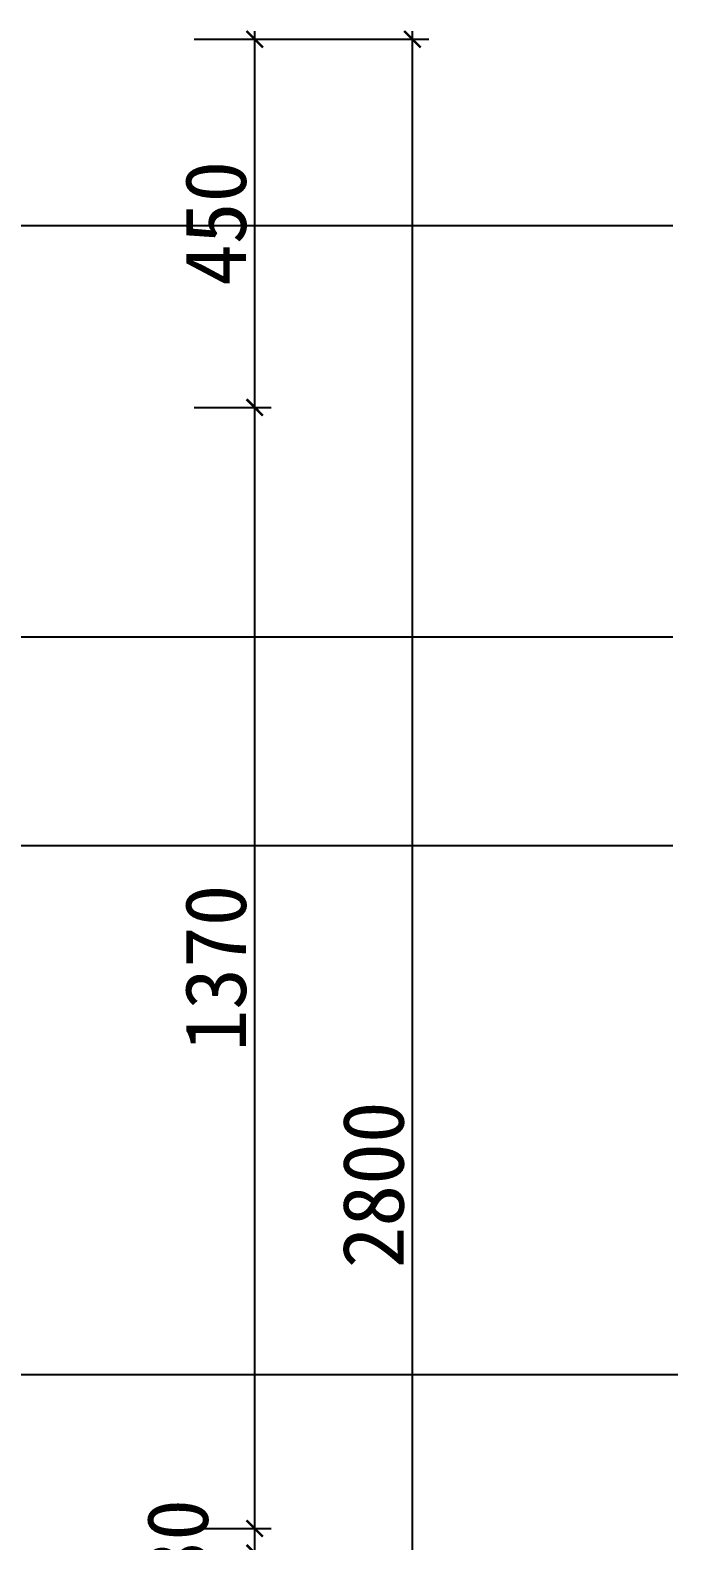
# Model space of a CAD drawing. Header units: millimetres. Extents: x 71641 to 191108, y -23091 to 29972.
# Drawn here: x 74685 to 75476, y -3913 to -2067 of the extents above; entities that cross this region are included whole.
import ezdxf

# ---------------------------------------------------------------- set-up
doc = ezdxf.new("R2010")
doc.units = ezdxf.units.MM
doc.styles.add('30', font='SimSun.ttf', dxfattribs={"height": 75})
doc.dimstyles.new('30', dxfattribs={"dimscale": 0, "dimtxt": 90, "dimasz": 20, "dimexe": 20, "dimexo": 20, "dimgap": 10, "dimtad": 1, "dimdec": 0, "dimzin": 0, "dimdsep": 46, "dimtxsty": '30', "dimblk": 'ARCHTICK', "dimcen": 20, "dimdle": 10, "dimclrd": 8, "dimclre": 8, "dimclrt": 2, "dimadec": 0, "dimazin": 0, "dimtfac": 1, "dimtdec": 0, "dimtmove": 2, "dimatfit": 3, "dimldrblk": 'DOT', "dimfxl": 0, "dimtolj": 2, "dimtzin": 0, "dimlwd": -1, "dimarcsym": 0})

# ---------------------------------------------------------------- blocks, each defined once
blk = doc.blocks.new('_ARCHTICK')
at = {"color": 0, "linetype": 'ByBlock', "const_width": 0.15}
blk.add_lwpolyline([(-0.5, -0.5), (0.5, 0.5)], dxfattribs=at)
blk = doc.blocks.new('*D90')
at = {"color": 8}
blk.add_line((74959.4, -3938), (74959.4, -3888), dxfattribs=at)
at = {"color": 8, "lineweight": -2}
for p, q in [((74885.4, -3898), (74979.4, -3898)), ((74885.4, -3928), (74979.4, -3928))]:
    blk.add_line(p, q, dxfattribs=at)
at = {"layer": 'Defpoints', "color": 0}
for p in [(74865.4, -3898), (74959.4, -3898), (74865.4, -3928)]:
    blk.add_point(p, dxfattribs=at)
at = {"color": 8, "xscale": 20, "yscale": 20, "zscale": 20}
for p, rotation in [((74959.4, -3898), 90), ((74959.4, -3928), 270)]:
    blk.add_blockref('_ARCHTICK', p, dxfattribs=dict(at, rotation=rotation))
at = {"color": 2, "insert": (74865.4, -3913), "char_height": 75, "attachment_point": 5, "rotation": 90, "style": '30'}
blk.add_mtext('\\A2;30', dxfattribs=at)
blk = doc.blocks.new('_Dot')
at = {"color": 0, "linetype": 'ByBlock', "lineweight": -2}
blk.add_line((-0.5, 0), (-1, 0), dxfattribs=at)
at = {"color": 0, "linetype": 'ByBlock', "const_width": 0.5}
blk.add_lwpolyline([(-0.25, 0, 1), (0.25, 0, 1)], format="xyb", close=True, dxfattribs=at)
blk = doc.blocks.new('DOT')
at = {"color": 0, "linetype": 'ByBlock'}
blk.add_line((-0.5, 0), (-1, 0), dxfattribs=at)
at = {"color": 0, "linetype": 'ByBlock', "const_width": 0.5}
blk.add_lwpolyline([(-0.25, 0, 1), (0.25, 0, 1)], format="xyb", close=True, dxfattribs=at)
blk = doc.blocks.new('*D91')
at = {"color": 8, "lineweight": -2}
for p, q in [((74885.4, -2528), (74979.4, -2528)), ((74885.4, -3898), (74979.4, -3898))]:
    blk.add_line(p, q, dxfattribs=at)
at = {"color": 8}
blk.add_line((74959.4, -3908), (74959.4, -2518), dxfattribs=at)
at = {"layer": 'Defpoints', "color": 0}
for p in [(74865.4, -2528), (74959.4, -2528), (74865.4, -3898)]:
    blk.add_point(p, dxfattribs=at)
at = {"color": 8, "xscale": 20, "yscale": 20, "zscale": 20}
for p, rotation in [((74959.4, -2528), 90), ((74959.4, -3898), 270)]:
    blk.add_blockref('_ARCHTICK', p, dxfattribs=dict(at, rotation=rotation))
at = {"color": 2, "insert": (74911.9, -3213), "char_height": 75, "attachment_point": 5, "rotation": 90, "style": '30'}
blk.add_mtext('\\A2;1370', dxfattribs=at)
blk = doc.blocks.new('*D92')
at = {"color": 8, "lineweight": -2}
for p, q in [((74885.4, -2078), (74979.4, -2078)), ((74885.4, -2528), (74979.4, -2528))]:
    blk.add_line(p, q, dxfattribs=at)
at = {"color": 8}
blk.add_line((74959.4, -2538), (74959.4, -2068), dxfattribs=at)
at = {"layer": 'Defpoints', "color": 0}
for p in [(74865.4, -2078), (74959.4, -2078), (74865.4, -2528)]:
    blk.add_point(p, dxfattribs=at)
at = {"color": 8, "xscale": 20, "yscale": 20, "zscale": 20}
for p, rotation in [((74959.4, -2078), 90), ((74959.4, -2528), 270)]:
    blk.add_blockref('_ARCHTICK', p, dxfattribs=dict(at, rotation=rotation))
at = {"color": 2, "insert": (74911.9, -2303), "char_height": 75, "attachment_point": 5, "rotation": 90, "style": '30'}
blk.add_mtext('\\A2;450', dxfattribs=at)
blk = doc.blocks.new('*D93')
at = {"color": 8, "lineweight": -2}
for p, q in [((74923.5, -2078), (75172.1, -2078)), ((74923.5, -4878), (75172.1, -4878))]:
    blk.add_line(p, q, dxfattribs=at)
at = {"color": 8}
blk.add_line((75152.1, -4888), (75152.1, -2068), dxfattribs=at)
at = {"layer": 'Defpoints', "color": 0}
for p in [(74903.5, -2078), (75152.1, -2078), (74903.5, -4878)]:
    blk.add_point(p, dxfattribs=at)
at = {"color": 8, "xscale": 20, "yscale": 20, "zscale": 20}
for p, rotation in [((75152.1, -2078), 90), ((75152.1, -4878), 270)]:
    blk.add_blockref('_ARCHTICK', p, dxfattribs=dict(at, rotation=rotation))
at = {"color": 2, "insert": (75104.6, -3478), "char_height": 75, "attachment_point": 5, "rotation": 90, "style": '30'}
blk.add_mtext('\\A2;2800', dxfattribs=at)

msp = doc.modelspace()

# ---------------------------------------------------------------- dimensions: what is measured, and where the dimension line sits
at = {"color": 3}
for base, p1, p2, picture, middle in [((74959.4, -2078), (74865.4, -2528), (74865.4, -2078), '*D92', (74911.9, -2303)), ((74959.4, -2528), (74865.4, -3898), (74865.4, -2528), '*D91', (74911.9, -3213))]:
    dim = msp.add_linear_dim(base=base, p1=p1, p2=p2, angle=270, dimstyle='30', override={"dimscale": 1, "dimtxt": 75, "dimldrblk": 'DOT'}, dxfattribs=at)
    dim.commit()
    dim.dimension.update_dxf_attribs({"geometry": picture, "text_midpoint": middle})
dim = msp.add_aligned_dim(p1=(74903.5, -4878), p2=(74903.5, -2078), distance=-248.5, dimstyle='30', override={"dimscale": 1, "dimtxt": 75, "dimldrblk": 'DOT'}, dxfattribs=at)
dim.commit()
dim.dimension.update_dxf_attribs({"geometry": '*D93', "text_midpoint": (75104.6, -3478)})
dim = msp.add_linear_dim(base=(74959.4, -3898), p1=(74865.4, -3928), p2=(74865.4, -3898), angle=270, dimstyle='30', override={"dimscale": 1, "dimtxt": 75, "dimldrblk": 'DOT'}, dxfattribs=at)
dim.commit()
dim.dimension.update_dxf_attribs({"geometry": '*D90', "text_midpoint": (74865.4, -3913), "dimtype": 160})

# ---------------------------------------------------------------- leaders
for points in [[(74393.2, -2305.5), (75470.2, -2305.5)], [(74319, -2808.1), (75470.2, -2808.1)], [(74078.1, -3063.2), (75470.2, -3063.2)], [(74423.4, -3914.4), (74423.4, -3709.9), (75476.4, -3709.9)]]:
    msp.add_leader(points, dimstyle='30', override={"dimscale": 1, "dimtad": 0}, dxfattribs=at)

doc.saveas('drawing.dxf')
